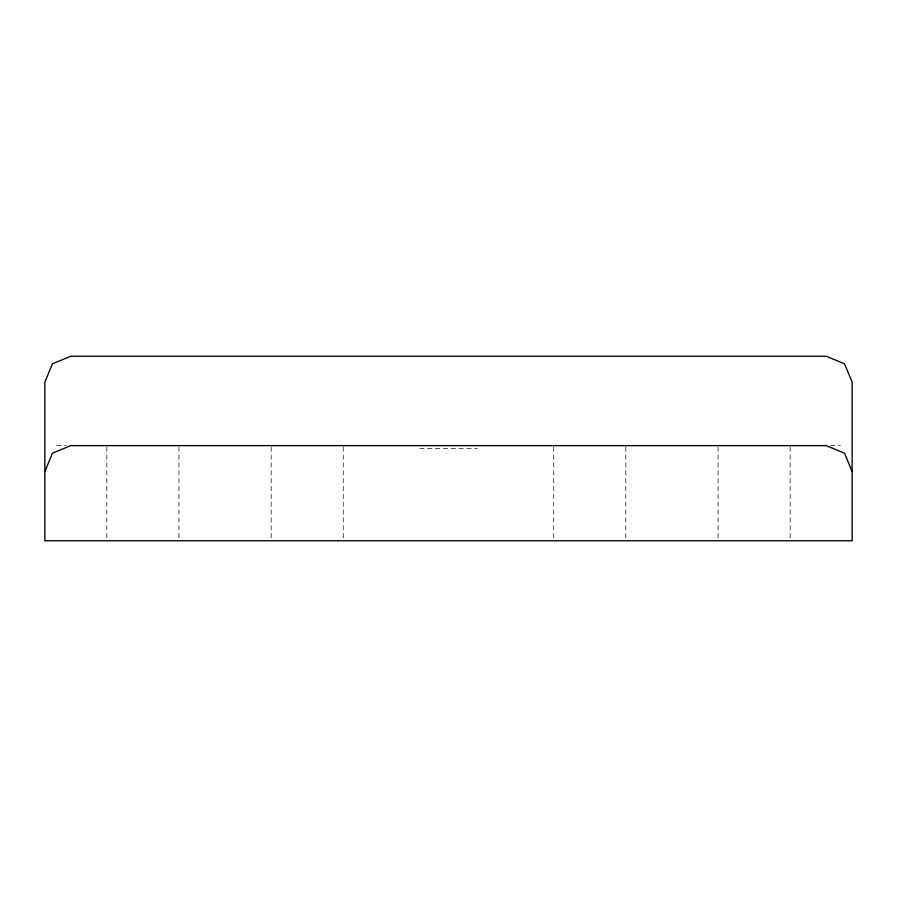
<?xml version="1.0" encoding="UTF-8"?>
<svg xmlns="http://www.w3.org/2000/svg" width="897" height="897" viewBox="0 0 897 897"><rect width="100%" height="100%" fill="white"/><g stroke="black" fill="none" stroke-linecap="round" stroke-linejoin="round"><path stroke-width="0.67" stroke-dasharray="4.49 3.36" d="M56.612 445.618L66.4 445.618M830.6 445.618L840.388 445.618M419.673 448.5L477.327 448.5M790.156 447.02L790.156 540.768M718.082 447.02L718.082 540.768M625.814 447.02L625.814 540.768M553.741 447.02L553.741 539.366M343.259 447.02L343.259 539.366M271.186 447.02L271.186 540.768M178.918 447.02L178.918 540.768M106.844 447.02L106.844 539.366"/><path stroke-width="1.35" d="M44.85 471.564L52.452 453.22L70.796 445.618L826.204 445.618L844.548 453.22L852.15 471.564M52.452 363.834L44.85 382.189L44.85 540.768L852.15 540.768L852.15 382.189L844.548 363.834L826.204 356.232L70.796 356.232L52.452 363.834"/></g></svg>
